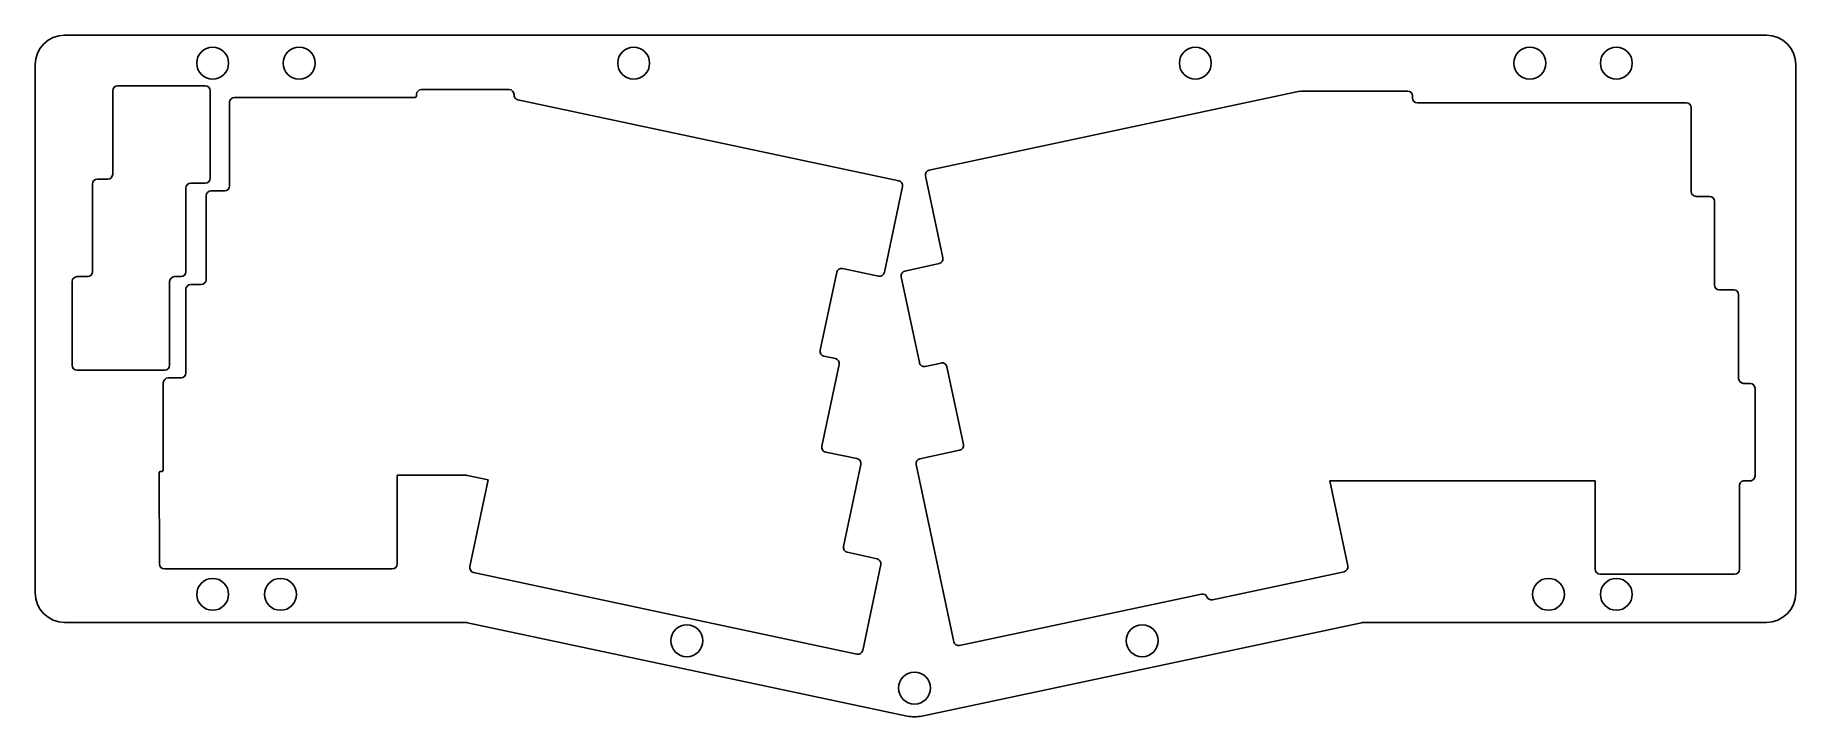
# Model space of a CAD drawing. Header units: inches. Extents: x 21 to 379, y 14 to 153.
import ezdxf

# ---------------------------------------------------------------- set-up
doc = ezdxf.new("R2010")
doc.units = ezdxf.units.IN
doc.header["$MEASUREMENT"] = 0

msp = doc.modelspace()

# ---------------------------------------------------------------- linework, layer by layer
at = {"linetype": 'Continuous'}
for p, q in [((373.25, 153.32), (26.54, 153.32)), ((20.54, 147.32), (20.54, 39.7)), ((379.25, 39.7), (379.25, 147.32)), ((36.33, 142.03), (36.33, 124.98)), ((55.18, 143.03), (37.33, 143.03)), ((56.18, 124.18), (56.18, 142.03)), ((61.14, 140.65), (97.94, 140.65)), ((98.24, 140.95), (98.24, 141.24)), ((99.24, 142.24), (117.09, 142.24)), ((118.09, 141.24), (118.09, 141.15)), ((118.89, 140.17), (196.5, 123.67)), ((278.23, 141.89), (202.71, 125.83)), ((300.16, 141.95), (278.85, 141.95)), ((301.16, 140.54), (301.16, 140.95)), ((60.14, 122.6), (60.14, 139.65)), ((356.92, 139.54), (302.16, 139.54)), ((357.92, 121.49), (357.92, 138.54)), ((32.2, 122.98), (32.2, 105.13)), ((35.33, 123.98), (33.2, 123.98)), ((51.25, 105.13), (51.25, 122.18)), ((52.25, 123.18), (55.18, 123.18)), ((197.27, 122.49), (193.56, 105.03)), ((201.94, 124.65), (205.48, 107.96)), ((55.38, 103.55), (55.38, 120.6)), ((56.38, 121.6), (59.14, 121.6)), ((361.69, 120.49), (358.92, 120.49)), ((362.69, 102.44), (362.69, 119.49)), ((31.2, 104.13), (29.08, 104.13)), ((48.93, 104.13), (50.25, 104.13)), ((183.86, 105.02), (180.48, 89.12)), ((192.38, 104.25), (185.04, 105.79)), ((196.97, 104.08), (200.68, 86.62)), ((204.72, 106.78), (197.73, 105.26)), ((28.08, 103.13), (28.08, 86.08)), ((47.93, 86.08), (47.93, 103.13)), ((51.25, 84.5), (51.25, 101.55)), ((52.25, 102.55), (54.38, 102.55)), ((366.61, 101.44), (363.69, 101.44)), ((367.61, 83.39), (367.61, 100.44)), ((184.37, 86.24), (180.82, 69.57)), ((181.25, 87.93), (183.6, 87.43)), ((201.86, 85.85), (205.11, 86.53)), ((29.08, 85.08), (46.93, 85.08)), ((47.64, 83.5), (50.25, 83.5)), ((206.29, 85.76), (209.66, 69.94)), ((46.64, 64.75), (46.64, 82.5)), ((369.94, 82.39), (368.61, 82.39)), ((370.94, 63.54), (370.94, 81.39)), ((181.6, 68.38), (187.97, 67.06)), ((208.89, 68.75), (200.8, 67.03)), ((188.75, 65.87), (185.2, 49.18)), ((200.03, 65.85), (207.7, 29.75)), ((45.86, 45.6), (45.8, 64.15)), ((46.1, 64.45), (46.34, 64.45)), ((108.42, 63.65), (94.28, 63.65)), ((94.28, 63.65), (94.28, 45.6)), ((112.84, 62.73), (108.63, 63.63)), ((109.09, 45.05), (112.84, 62.73)), ((284.3, 62.54), (338.39, 62.55)), ((287.99, 45.19), (284.3, 62.54)), ((338.39, 62.55), (338.39, 44.5)), ((367.77, 44.5), (367.77, 61.54)), ((368.77, 62.54), (369.94, 62.54)), ((185.96, 48), (192.08, 46.63)), ((93.28, 44.6), (46.86, 44.6)), ((187.94, 27.21), (109.86, 43.86)), ((192.84, 45.45), (189.13, 27.98)), ((260.4, 38.3), (287.22, 44.01)), ((339.39, 43.5), (366.77, 43.5)), ((208.89, 28.98), (258.16, 39.45)), ((107.63, 33.7), (26.54, 33.7)), ((108.62, 33.6), (198.2, 14.61)), ((201.18, 14.61), (290.75, 33.6)), ((291.75, 33.7), (373.25, 33.7))]:
    msp.add_line(p, q, dxfattribs=at)
for centre in [(56.7, 147.63), (74.31, 147.63), (142.47, 147.63), (256.91, 147.63), (325.06, 147.63), (342.68, 147.63), (56.7, 39.4), (70.51, 39.4), (328.87, 39.4), (342.68, 39.4), (153.3, 29.95), (246.08, 29.95), (199.69, 20.31)]:
    msp.add_circle(centre, 3.25, dxfattribs=at)
for centre, radius, start, end in [((26.54, 147.32), 6, 90, 180), ((373.25, 147.32), 6, 0, 90), ((37.33, 142.03), 1, 90, 180), ((55.18, 142.03), 1, 0, 90), ((61.14, 139.65), 1, 90, 180), ((97.94, 140.95), 0.3, 270, 0), ((99.24, 141.24), 1, 90, 180), ((117.09, 141.24), 1, 0, 90), ((119.09, 141.15), 1, 180, 257.9983), ((278.85, 138.95), 3, 90, 101.9998), ((300.16, 140.95), 1, 0, 90), ((302.16, 140.54), 1, 180, 270), ((356.92, 138.54), 1, 0, 90), ((202.91, 124.86), 1, 101.9998, 192), ((33.2, 122.98), 1, 90, 180), ((35.33, 124.98), 1, 270, 0), ((52.25, 122.18), 1, 90, 180), ((55.18, 124.18), 1, 270, 0), ((59.14, 122.6), 1, 270, 0), ((196.29, 122.7), 1, 348, 77.9983), ((56.38, 120.6), 1, 90, 180), ((358.92, 121.49), 1, 180, 270), ((361.69, 119.49), 1, 0, 90), ((204.5, 107.76), 1, 282.247, 12), ((29.08, 103.13), 1, 90, 180), ((31.2, 105.13), 1, 270, 0), ((48.93, 103.13), 1, 90, 180), ((50.25, 105.13), 1, 270, 0), ((184.84, 104.81), 1, 78.1778, 168), ((192.58, 105.23), 1, 258.1778, 348), ((197.95, 104.29), 1, 102.247, 192), ((52.25, 101.55), 1, 90, 180), ((54.38, 103.55), 1, 270, 0), ((363.69, 102.44), 1, 180, 270), ((366.61, 100.44), 1, 0, 90), ((181.46, 88.91), 1, 168, 257.8808), ((183.39, 86.45), 1, 348, 77.8808), ((201.66, 86.82), 1, 192, 282.0045), ((205.32, 85.56), 1, 12, 102.0045), ((29.08, 86.08), 1, 180, 270), ((47.64, 82.5), 1, 90.0012, 180), ((46.93, 86.08), 1, 270, 0), ((50.25, 84.5), 1, 270.0012, 0), ((368.61, 83.39), 1, 180, 269.9948), ((369.94, 81.39), 1, 0, 89.9948), ((181.8, 69.36), 1, 168, 258.252), ((208.68, 69.73), 1, 282, 12), ((46.34, 64.75), 0.3, 270, 0), ((187.77, 66.08), 1, 348, 78.252), ((201.01, 66.05), 1, 102, 192), ((46.1, 64.15), 0.3, 90, 180.1569), ((108.42, 62.65), 1, 78, 90), ((368.77, 61.54), 1, 89.778, 180), ((369.94, 63.54), 1, 269.778, 0), ((186.18, 48.97), 1, 168, 257.416), ((46.86, 45.6), 1, 180.1569, 270), ((93.28, 45.6), 1, 270, 0), ((110.07, 44.84), 1, 168.019, 257.9617), ((191.86, 45.65), 1, 348, 77.416), ((287.01, 44.98), 1, 282, 12), ((339.39, 44.5), 1, 180, 270), ((366.77, 44.5), 1, 270, 0), ((26.54, 39.7), 6, 180, 270), ((258.36, 38.48), 1, 23.804, 102), ((373.25, 39.7), 6, 270, 0), ((260.19, 39.28), 1, 203.804, 282), ((107.63, 28.9), 4.8, 78.0344, 90), ((291.75, 28.9), 4.8, 90, 101.9657), ((208.68, 29.96), 1, 192, 282), ((188.15, 28.19), 1, 257.9617, 348), ((199.69, 21.66), 7.2, 258.0344, 281.9657)]:
    msp.add_arc(centre, radius, start, end, dxfattribs=at)

doc.saveas('drawing.dxf')
